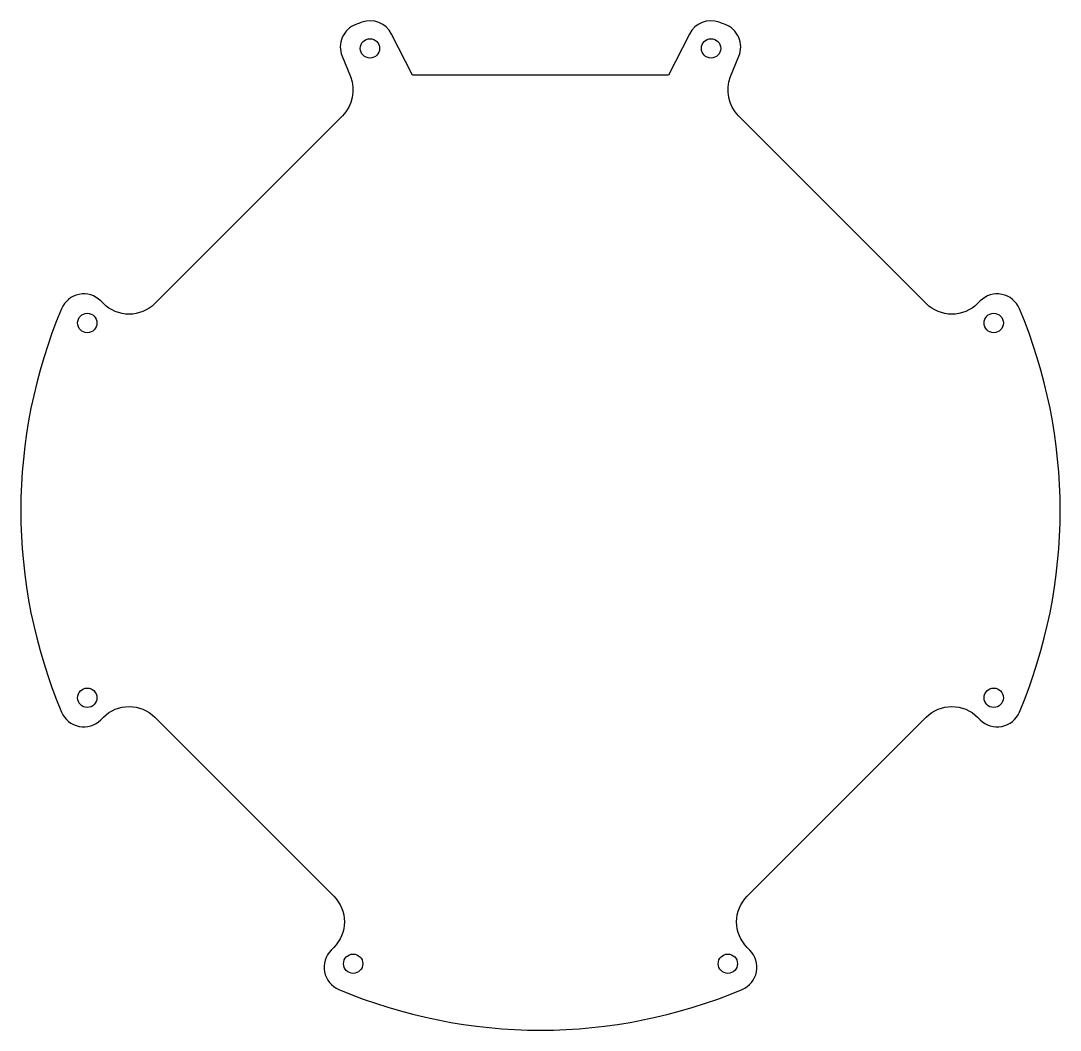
# Model space of a CAD drawing. Header units: millimetres. Extents: x -86 to 86, y -86 to 81.
import ezdxf

# ---------------------------------------------------------------- set-up
doc = ezdxf.new("R2010")
doc.units = ezdxf.units.MM
doc.layers.get('0').update_dxf_attribs({"linetype": 'CONTINUOUS'})

msp = doc.modelspace()

# ---------------------------------------------------------------- linework, layer by layer
msp.add_lwpolyline([(31.46, 71.76), (32.83, 75.15, 0.420584), (30.55, 80.39, 0.002988), (29.58, 80.75, 0.379593), (24.64, 78.81), (21.18, 72), (-21.18, 72), (-24.64, 78.81, 0.379593), (-29.58, 80.75, 0.002988), (-30.55, 80.39, 0.420584), (-32.83, 75.15), (-31.46, 71.76, -0.301194), (-32.78, 65.26), (-63.83, 34.21, -0.414214), (-72.32, 34.21), (-72.75, 34.64, 0.532677), (-79.26, 33.36, 0.201882), (-79.26, -33.36, 0.532677), (-72.75, -34.64), (-72.32, -34.21, -0.414214), (-63.83, -34.21), (-34.21, -63.83, -0.414214), (-34.21, -72.32), (-34.64, -72.75, 0.532677), (-33.36, -79.26, 0.201882), (33.36, -79.26, 0.532677), (34.64, -72.75), (34.21, -72.32, -0.414214), (34.21, -63.83), (63.83, -34.21, -0.414214), (72.32, -34.21), (72.75, -34.64, 0.532677), (79.26, -33.36, 0.201882), (79.26, 33.36, 0.532677), (72.75, 34.64), (72.32, 34.21, -0.414214), (63.83, 34.21), (32.78, 65.26, -0.301194)], format="xyb", close=True)
for centre in [(-28.22, 76.43), (28.22, 76.43), (-75, 31), (75, 31), (-75, -31), (75, -31), (-31, -75), (31, -75)]:
    msp.add_circle(centre, 1.6)

doc.saveas('drawing.dxf')
